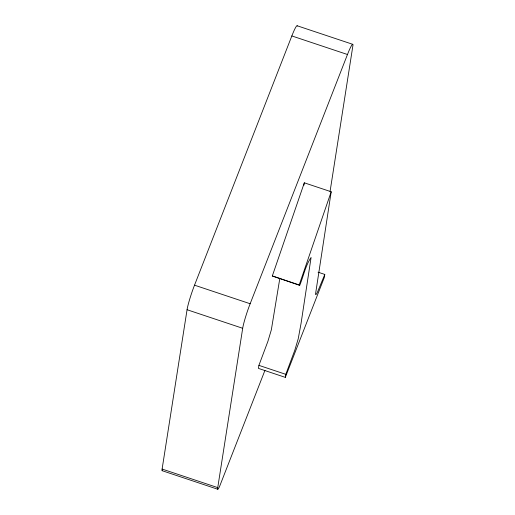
<?xml version="1.0" encoding="UTF-8"?>
<svg xmlns="http://www.w3.org/2000/svg" width="515" height="515" viewBox="0 0 515 515"><rect width="100%" height="100%" fill="white"/><g stroke="black" fill="none" stroke-linecap="round" stroke-linejoin="round"><path stroke-width="0.77" d="M162.598 470.382A13.242 1.217 -71.5 0 1 162.109 469.062L187.061 309.727A18.901 1.738 -71.5 0 1 194.522 285.175L291.838 35.941A21.804 2.002 -71.5 0 1 297.297 26.033M162.109 469.062L217.742 487.621L242.694 328.287A18.901 1.738 -71.5 0 1 250.155 303.741L347.471 54.506A21.804 2.002 -71.5 0 1 352.987 45.108L330.064 191.483M279.851 278.229L271.347 329.819L267.909 341.336L258.91 365.36L258.433 368.399L285.31 377.366L324.315 277.469L324.791 274.431L318.07 272.19M303.94 185.181L304.314 182.806L331.19 191.773L315.476 294.426L316.004 294.625L317.259 292.636L324.791 274.431M285.31 377.366L285.786 374.328L294.786 350.303L298.224 338.786L301.03 323.581L311.092 257.442C305.389 265.669 303.541 276.169 299.717 285.374L272.319 275.969L304.314 182.806M299.717 285.374L299.196 284.937L331.19 191.773M264.961 370.349L219.57 486.463A13.242 1.217 -71.5 0 1 217.742 487.621M297.155 25.763L352.788 44.329M291.838 35.941L347.471 54.506M272.319 275.969L299.196 284.937M194.522 285.175L250.155 303.741M187.061 309.727L242.694 328.287M258.91 365.36L285.786 374.328M162.116 470.684L217.755 489.25"/></g></svg>
